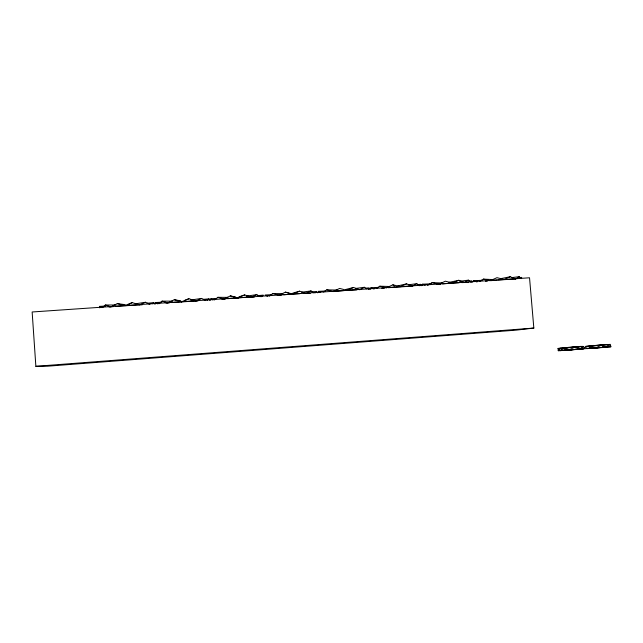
<?xml version="1.0" encoding="UTF-8"?>
<svg xmlns="http://www.w3.org/2000/svg" width="643" height="643" viewBox="0 0 643 643"><rect width="100%" height="100%" fill="white"/><g stroke="black" fill="none" stroke-linecap="round" stroke-linejoin="round"><path stroke-width="0.96" d="M155.638 304.018L155.751 302.515L161.674 302.218M210.558 300.241L210.888 298.73L216.619 298.448M471.343 282.124L471.697 280.83L468.835 281.079M420.225 285.645L420.852 284.319L417.99 284.576M317.73 292.862L318.47 291.343L325.422 291.014M370.03 289.262L370.955 287.743L378.639 287.381M591.222 345.854L610.32 344.375L610.85 346.77L558.253 350.716L559.924 348.12L577.414 346.874M581.963 348.024L583.024 346.4L584.399 347.839M292.051 294.357L292.886 293.095L299.574 291.175L306.06 293.417L310.36 293.393M368.278 289.221L369.178 287.863L365.361 288.201M238.248 298.063L239.108 296.785L244.702 294.928L251.461 297.179L254.226 297.146M421.486 285.717L422.596 284.198L431.445 283.788M472.123 282.229L473.417 280.71L481.977 280.324M315.48 292.854L316.661 291.472L311.895 291.89M261.629 296.728L263.284 295.129L257.562 295.643M102.486 307.595L105.348 305.015L115.917 304.999M596.101 347.951L606.06 347.308L609.13 344.624L610.85 346.77L603.102 347.333M158.877 303.809L162.1 301.133L172.525 301.157M207.022 300.482L209.023 298.858L209.626 300.305M576.964 346.955L558.052 348.41L559.965 350.676L563.18 348.168L578.435 346.882M214.432 299.984L217.905 297.307L227.927 297.387M269.071 296.222L272.777 293.554L282.727 293.69M152.287 303.753L153.854 302.644L154.69 304.083M323.606 291.986L326.74 289.856L337.631 290.073M376.517 288.345L379.82 286.223L389.69 286.497M498.164 279.994L515.638 278.998L519.263 276.675L521.015 278.644M427.579 285.379L432.04 282.647L441.902 283.008M470.491 282.116L468.458 280.155L464.519 282.518L461.77 282.607M566.539 348.281L568.058 347.389L579.632 346.673M479.525 281.401L483.423 279.126L492.313 279.544M388.235 287.71L412.565 286.087L416.833 283.684L419.3 285.781M366.446 288.852L364.364 287.284L359.75 289.728L353.537 287.477L345.789 289.463M128.849 304.348L132.137 302.62L139.483 304.878L142.175 304.838M125.956 305.787L124.887 304.621L117.291 303.641L110.885 306.848L109.101 307.081M314.122 293.023L311.027 290.933L306.06 293.417L303.359 293.521M181.599 301.961L180.546 300.803L174.301 299.742L167.831 302.933L165.982 303.166M591.472 348.184L587.196 348.586L595.169 348.241L601.012 345.363L606.06 347.308M236.335 298.191L235.282 297.042L230.347 295.909L223.82 299.075L221.907 299.316M272.777 293.554L278.877 295.29L285.46 292.139L292.79 294.06L299.767 293.65M260.214 296.736L256.798 294.647L251.461 297.179L245.827 297.387M326.74 289.856L333.018 291.568L339.657 288.434L346.931 290.339L356.736 289.832M563.18 348.168L568.299 350.21L574.191 347.437L581.433 346.681L582.791 348.144M386.266 287.903L392.953 284.785L400.171 286.674L406.609 283.852L412.565 286.087M436.814 284.511L438.647 284.294L445.39 281.2L452.551 283.073L459.022 282.695M515.638 278.998L510.188 276.763L504.08 279.528L496.975 277.672L490.183 280.75L483.423 279.126M205.575 300.594L201.653 298.424L195.946 300.996L171.633 302.548M468.659 282.542L464.519 282.518L458.821 280.284L452.551 283.073L442.617 283.909M353.537 287.477L346.931 290.339L333.018 291.568M149.859 304.428L145.575 302.266L139.483 304.878L115.587 306.373M299.574 291.175L292.79 294.06L283.716 294.807M574.191 347.437L581.24 349.31L588.128 346.4L595.169 348.241M244.702 294.928L237.741 297.846L227.662 298.698M197.907 300.972L195.946 300.996L188.897 298.738L181.752 301.696L174.301 299.742M132.137 302.62L124.798 305.61L117.291 303.641M184.437 300.53L188.897 298.738M397.84 285.886L406.609 283.852M449.063 282.373L458.821 280.284M500.447 278.716L510.188 276.763M581.24 349.31L583.474 348.876L578.636 349.197M135.279 303.826L145.575 302.266M190.834 300.008L201.653 298.424M246.221 296.158L256.798 294.647M301.623 292.235L311.027 290.933M355.571 288.474L364.364 287.284M408.249 284.825L416.833 283.684M459.576 281.304L468.458 280.155M511.563 277.655L519.263 276.675M558.052 348.41L558.317 350.612L562.665 350.138M381.805 288.434L384.482 288.112M485.497 281.296L487.37 281.079M533.835 328.067L516.024 330.148L47.285 366.213L35.863 366.325L32.15 311.984L529.535 277.776L533.835 328.067L35.863 366.325M586.705 346.127L593.537 345.42M113.707 306.566L110.885 306.848L105.348 305.015M169.736 302.74L167.831 302.933L162.1 301.133M225.741 298.891L223.82 299.075L217.905 297.307M278.877 295.29L281.779 295M432.04 282.647L438.647 284.294L440.632 284.102M491.18 280.653L497.176 280.075M568.299 350.21L576.088 349.479M578.041 349.294L579.986 349.117M590.411 348.144L588.546 348.313L590.893 348.176M147.183 303.239L153.854 302.644M203.301 299.365L209.023 298.858M316.967 292.485L318.952 292.308M368.648 288.924L370.641 288.755M420.514 285.339L422.507 285.162M519.841 277.567L521.746 277.398M578.523 349.085L581.433 348.836L578.652 348.956M589.703 345.926L604.524 344.68M559.965 350.676L566.853 350.122M569.802 349.88L574.721 349.487M595.764 347.791L598.681 347.55M602.579 347.236L606.478 346.923M558.317 350.612L565.253 350.105M569.216 349.816L574.175 349.454M595.346 347.903L600.192 347.55M590.829 345.926L609.13 344.624M569.513 349.671L572.519 349.471M590.121 348.337L592.115 348.209M588.61 346.127L601.012 345.363M602.724 347.083L604.725 346.963M244.887 297.42L237.741 297.846L230.347 295.909M99.794 307.868L99.689 306.357L105.516 306.068M271.925 294.679L265.117 295.008L267.528 296.319M583.024 346.4L580.275 346.408L581.995 346.842M585.162 346.4L588.128 346.4M438.647 284.294L440.375 284.584M379.82 286.223L385.342 287.662M285.46 292.139L289.117 293.353M473.417 280.71L477.058 281.988M422.596 284.198L425.136 285.179M370.955 287.743L374.081 289.077M318.47 291.343L320.254 292.203M210.888 298.73L213.026 300.072M155.751 302.515L157.607 303.882M99.689 306.357L101.08 307.611M392.953 284.785L394.199 286.143"/></g></svg>
